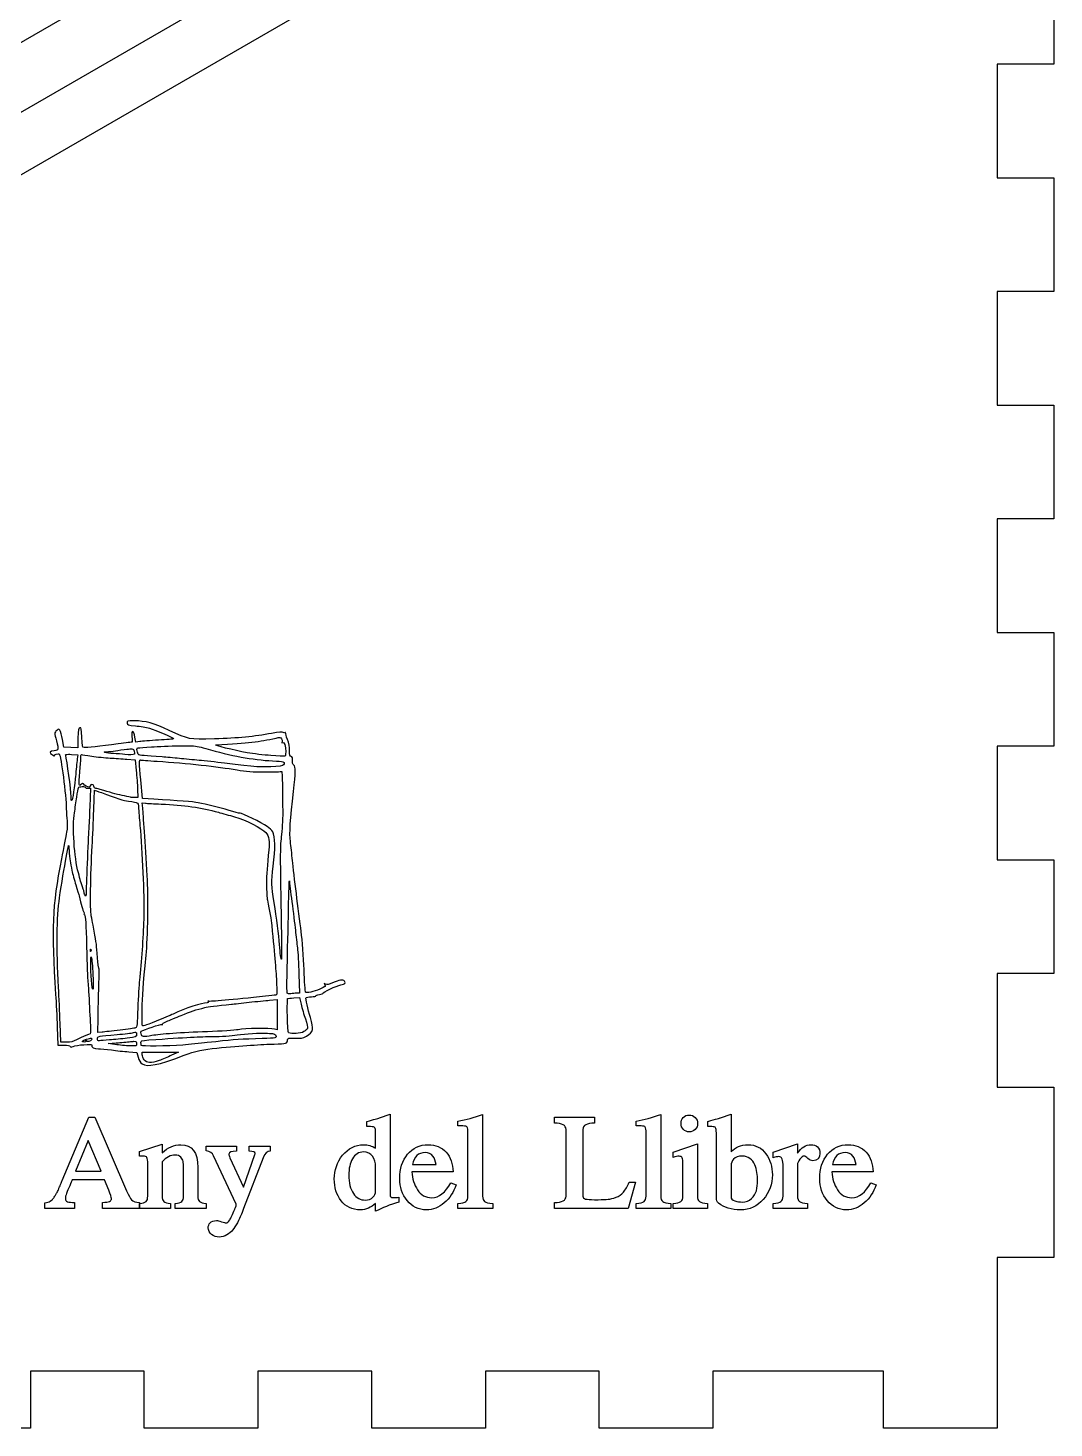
# Model space of a CAD drawing. Extents: x 0 to 1030, y 175 to 747.
# Drawn here: x 659.9 to 750.1, y 396.8 to 520 of the extents above; entities that cross this region are included whole.
import ezdxf

# ---------------------------------------------------------------- set-up
doc = ezdxf.new("R2010")
doc.units = 0
doc.layers.add('Layer_1', color=7, linetype='CONTINUOUS')

msp = doc.modelspace()

# ---------------------------------------------------------------- linework, layer by layer
at = {"layer": 'Layer_1', "color": 1}
for points in [[(726.526607, 557.547828), (627.812968, 500.555482)], [(625.42597, 493.048227), (724.139609, 550.040573)], [(726.526544, 545.90628), (627.812905, 488.913934)], [(750.126998, 526.809953), (750.126998, 516.809953), (745.126998, 516.809953), (745.126998, 506.809953), (750.126998, 506.809953), (750.126998, 496.809953), (745.126998, 496.809953), (745.126998, 486.809953), (750.126998, 486.809953), (750.126998, 476.809953), (745.126998, 476.809953), (745.126998, 466.809953), (750.126998, 466.809953), (750.126998, 456.809953), (745.126998, 456.809953), (745.126998, 446.809953), (750.126998, 446.809953), (750.126998, 436.809953), (745.126998, 436.809953), (745.126998, 426.809953), (750.126998, 426.809953), (750.126998, 411.809967), (745.126998, 411.809967), (745.126998, 396.809953), (735.126998, 396.809953), (735.126998, 401.809967), (720.126998, 401.809967), (720.126998, 396.809953), (710.126998, 396.809953), (710.126998, 401.809967), (700.126998, 401.809967), (700.126998, 396.809953), (690.126998, 396.809953), (690.126998, 401.809967), (680.126998, 401.809967), (680.126998, 396.809953), (670.126998, 396.809953), (670.126998, 401.809967), (660.126998, 401.809967), (660.126998, 396.809953), (650.126998, 396.809953)]]:
    msp.add_lwpolyline(points, dxfattribs=at)
at = {"layer": 'Layer_1', "color": 7}
for points in [[(669.294034, 459.029984)], [(682.047268, 457.560303)], [(663.456664, 456.08959)], [(664.6044, 456.064772)], [(669.035139, 456.559331)], [(674.037934, 456.837329)], [(669.784968, 455.586776)], [(664.664355, 453.244287)], [(665.756264, 452.933693)], [(663.475793, 448.058031)], [(682.89166, 444.963649)], [(665.405902, 438.931467)], [(665.452416, 438.270511)], [(669.372589, 431.634232)], [(680.964143, 431.542765)], [(665.462232, 431.104033)], [(669.223258, 430.833232)], [(718.793302, 423.593723)], [(666.349626, 419.3979), (665.198979, 422.09439), (664.094814, 419.3979)], [(729.548951, 420.978598)], [(725.364192, 419.095697)], [(690.475486, 417.631219)]]:
    msp.add_lwpolyline(points, close=True, dxfattribs=at)
for points in [[(664.300023, 457.519478), (664.275735, 456.646141), (663.67267, 456.673526), (663.069605, 456.701439), (662.93009, 457.378402)], [(669.72967, 457.206317), (669.377748, 457.147924), (669.306443, 457.594911)], [(663.736249, 456.079774), (664.289705, 456.051331), (664.241127, 455.698906)], [(668.598471, 455.657579), (669.317291, 455.60072), (669.414446, 454.664862)], [(670.961121, 452.134784), (669.978749, 452.190082), (669.827857, 453.830816)], [(665.179578, 453.102682), (665.399711, 453.102682), (665.339254, 451.472823)], [(669.54261, 453.013809), (669.573619, 452.298587), (669.319354, 452.282077)], [(669.948269, 451.814902), (670.226293, 451.786486)], [(669.996847, 451.336906), (669.948269, 451.814902), (669.948269, 451.814902)], [(665.440007, 438.894769), (665.440536, 438.894769)], [(683.72986, 436.740902), (683.781533, 435.068656), (683.524702, 435.068656)], [(681.151707, 434.449054), (681.807503, 434.500198), (681.807503, 434.500198)], [(681.807503, 434.500198), (681.807503, 433.174186), (681.807503, 431.848174), (681.574934, 431.913288)], [(683.289064, 434.654715), (683.793412, 434.677972), (683.793412, 434.677972)], [(683.793412, 434.677972), (683.928297, 434.090412)], [(663.283547, 430.751079), (662.783855, 430.751079), (662.730092, 432.422822)], [(666.418251, 431.641455), (666.058577, 431.60063), (666.068922, 432.848114)], [(662.470165, 432.084341), (662.521838, 430.496841), (663.056191, 430.496841)], [(668.000592, 431.814069), (667.999031, 431.814069)], [(664.168261, 430.965524), (664.167732, 430.965524)], [(667.710688, 430.530946), (666.948979, 430.627571), (667.668302, 430.691124)], [(668.762301, 429.913408), (669.475432, 429.861735), (669.594283, 429.432819)], [(669.939485, 428.863859), (669.939988, 428.863859)], [(669.95446, 429.892744), (671.54196, 429.892744), (673.12946, 429.892744), (672.536741, 429.605936)], [(669.95446, 429.65708), (669.95446, 429.892744), (669.95446, 429.892744)], [(671.440678, 429.146011), (671.440678, 429.148074)], [(662.920911, 418.572683), (665.257089, 424.151619), (665.768503, 424.151619), (668.581212, 417.689329)], [(690.033809, 423.326402), (689.708378, 423.326402), (689.708378, 423.791307)], [(690.812544, 424.09351), (691.742352, 424.41894), (691.742352, 417.329044)], [(698.151247, 423.384512), (697.709569, 423.384512), (697.709569, 423.802934)], [(699.883017, 424.395685), (699.883017, 417.201197)], [(706.19748, 423.628577), (706.19748, 424.151619), (709.719188, 424.151619), (709.719188, 423.628577)], [(713.814765, 423.384512), (713.373116, 423.384512), (713.373116, 423.802934)], [(715.546564, 424.395685), (715.546564, 417.201197)], [(720.040949, 423.326402), (719.692264, 423.326402), (719.692264, 423.791307)], [(720.796429, 424.09351), (721.726266, 424.41894), (721.726266, 421.118072)], [(690.475486, 421.431874), (690.475486, 422.768506)], [(698.592896, 417.201197), (698.592896, 422.768506)], [(707.220281, 417.201197), (707.220281, 423.082309)], [(708.696387, 423.082309), (708.696387, 417.201197)], [(714.256442, 417.201197), (714.256442, 422.768506)], [(720.436116, 417.061723), (720.436116, 422.768506)], [(669.705189, 420.722933), (669.705189, 421.152954), (671.704309, 421.792215), (671.704309, 421.025108)], [(675.563666, 421.187583), (675.563666, 421.617633), (678.236901, 421.617633), (678.236901, 421.164328)], [(679.352609, 421.164328), (679.352609, 421.617633), (681.200627, 421.617633), (681.200627, 421.164328)], [(716.631481, 420.618285), (716.631481, 421.071562), (718.770075, 421.803815), (718.770075, 417.201197)], [(725.422837, 420.59503), (725.422837, 421.071562), (727.573059, 421.803815), (727.573059, 421.001824)], [(671.704309, 420.234745), (671.704309, 417.201197)], [(678.213618, 416.457317), (678.202047, 416.480459), (678.202047, 416.503601), (676.226154, 420.757533)], [(677.667406, 420.594804), (678.852907, 417.991306), (679.864109, 420.88538)], [(680.584621, 420.594804), (678.86445, 416.131661)], [(670.437414, 417.201197), (670.437414, 420.037133)], [(673.575582, 417.201197), (673.575582, 419.700076)], [(674.842448, 419.723359), (674.842448, 417.201226)], [(690.475486, 417.631219), (690.475486, 419.758185)], [(697.28697, 419.339791), (693.660672, 419.339791)], [(693.730409, 419.990651), (695.787638, 419.990651)], [(717.50318, 417.201197), (717.50318, 420.025534)], [(721.726266, 419.862805), (721.726266, 417.166315)], [(726.306192, 417.201197), (726.306192, 419.734958)], [(727.573059, 419.967396), (727.573059, 417.201197)], [(734.221136, 419.339791), (730.594809, 419.339791)], [(730.664546, 419.990651), (732.721775, 419.990651)], [(667.000515, 417.735839), (666.628575, 418.65402), (663.792639, 418.65402)], [(697.101014, 418.386699), (697.554291, 418.200743)], [(713.333887, 418.433209), (712.694626, 416.131886), (706.19748, 416.131886), (706.19748, 416.6549)], [(712.764363, 418.433209), (713.333887, 418.433209)], [(734.035152, 418.386699), (734.488457, 418.200743)], [(663.990222, 416.6549), (663.990222, 416.131886), (661.398324, 416.131886), (661.398324, 416.631673)], [(669.697005, 416.131886), (666.454246, 416.131886), (666.454246, 416.6549)], [(669.697005, 416.6549), (669.697005, 416.131886)], [(672.436534, 416.561936), (672.436534, 416.131886), (669.705189, 416.131886), (669.705189, 416.561936)], [(675.574701, 416.131886), (672.843329, 416.131886), (672.843329, 416.561936)], [(675.574701, 416.561965), (675.574701, 416.131886)], [(690.475486, 415.876193), (690.475486, 416.573564)], [(692.50946, 417.108092), (692.50946, 416.689783)], [(700.777972, 416.131886), (697.709569, 416.131886), (697.709569, 416.573564)], [(700.777972, 416.573564), (700.777972, 416.131886)], [(709.719188, 416.898994), (710.044618, 416.898994)], [(716.441518, 416.131886), (713.373116, 416.131886), (713.373116, 416.573564)], [(716.441518, 416.573564), (716.441518, 416.131886)], [(719.665029, 416.131886), (716.631481, 416.131886), (716.631481, 416.573564)], [(719.665029, 416.573564), (719.665029, 416.131886)], [(728.444786, 416.573564), (728.444786, 416.131886), (725.422837, 416.131886), (725.422837, 416.573564)], [(676.493418, 415.062378), (676.493447, 415.062604)]]:
    msp.add_lwpolyline(points, dxfattribs=at)
for points in [[(662.706861, 458.205225), (662.627724, 458.345613), (662.611585, 458.344449), (662.43606, 458.180936)], [(664.469542, 458.420702), (664.345585, 458.396969), (664.320634, 458.265471), (664.300023, 457.519478)], [(664.638505, 457.583031), (664.617153, 458.347518), (664.597733, 458.445255), (664.469542, 458.420702)], [(669.294034, 459.029984), (668.610218, 459.029984), (668.588761, 459.023767), (668.615007, 458.839299)], [(668.615007, 458.839299), (668.639852, 458.66433), (668.700838, 458.643851), (669.361741, 458.589691)], [(669.306443, 457.594911), (669.203732, 458.23724), (668.991906, 458.275525), (669.040298, 457.642985)], [(672.318142, 458.191255), (670.950299, 458.822207), (670.201528, 459.029984), (669.294034, 459.029984)], [(669.361741, 458.589691), (669.757557, 458.557253), (670.310166, 458.468009), (670.589566, 458.391254)], [(670.589566, 458.391254), (671.120664, 458.245309), (672.776982, 457.505984), (672.713985, 457.442987)], [(662.43606, 458.180936), (662.211138, 457.971386), (662.211588, 457.983425), (662.402485, 457.271431)], [(662.402485, 457.271431), (662.611902, 456.490196), (662.604176, 456.454556), (662.213863, 456.404815)], [(662.93009, 457.378402), (662.85344, 457.750935), (662.75311, 458.123125), (662.706861, 458.205225)], [(664.832312, 456.690062), (664.677663, 456.715065), (664.660518, 456.792747), (664.638505, 457.583031)], [(669.071308, 457.166524), (669.068186, 457.16618), (668.51301, 457.090006), (667.837794, 456.997534)], [(669.040298, 457.642985), (669.060354, 457.381233), (669.07443, 457.166524), (669.071308, 457.166524)], [(671.379691, 457.336016), (670.665766, 457.297043), (669.923187, 457.238438), (669.72967, 457.206317)], [(672.713985, 457.442987), (672.694009, 457.423011), (672.09367, 457.375015), (671.379691, 457.336016)], [(676.299301, 457.447644), (674.004305, 457.389277), (674.092226, 457.372925), (672.318142, 458.191255)], [(681.327946, 457.930826), (679.804051, 457.636344), (678.396124, 457.500984), (676.299301, 457.447644)], [(676.431593, 456.906068), (679.391751, 457.085059), (680.163117, 457.174541), (681.720164, 457.518446)], [(682.351645, 458.01917), (682.276106, 458.081876), (681.976254, 458.056106), (681.327946, 457.930826)], [(681.720164, 457.518446), (681.879284, 457.553583), (681.977656, 457.568611), (682.047268, 457.560303)], [(682.047268, 457.560303), (682.11688, 457.551969), (682.157838, 457.519928), (682.201256, 457.460555)], [(682.201256, 457.460555), (682.257956, 457.383006), (682.281398, 457.260133), (682.253458, 457.187188)], [(682.253458, 457.187188), (682.219856, 457.099478), (682.235969, 457.075348), (682.301506, 457.115883)], [(682.301506, 457.115883), (682.441471, 457.202375), (682.569715, 456.819364), (682.569715, 456.314883)], [(682.521137, 457.993347), (682.486635, 457.958845), (682.410409, 457.970381), (682.351645, 458.01917)], [(682.559396, 457.971122), (682.572995, 458.017688), (682.555665, 458.027848), (682.521137, 457.993347)], [(682.721638, 457.396473), (682.618821, 457.665978), (682.545849, 457.924555), (682.559396, 457.971122)], [(682.908725, 456.401719), (682.908725, 456.718029), (682.838796, 457.089451), (682.721638, 457.396473)], [(662.213863, 456.404815), (661.806325, 456.352851), (661.747985, 456.221908), (662.045403, 456.027043)], [(662.045403, 456.027043), (662.169254, 455.945842), (662.247174, 455.917055), (662.218493, 455.96349)], [(662.218493, 455.96349), (662.165312, 456.049559), (662.573538, 456.193915), (662.651034, 456.116445)], [(662.651034, 456.116445), (662.805683, 455.961796), (663.259523, 452.427466), (663.271667, 451.28264)], [(663.221026, 455.981587), (663.197028, 456.060909), (663.239441, 456.090014), (663.456664, 456.08959)], [(663.688174, 452.387487), (663.687328, 452.917554), (663.340327, 455.58749), (663.221026, 455.981587)], [(663.456664, 456.08959), (663.52908, 456.089431), (663.62097, 456.085701), (663.736249, 456.079774)], [(664.547568, 455.748516), (664.546774, 455.923167), (664.572412, 456.064772), (664.6044, 456.064772)], [(664.6044, 456.064772), (664.636415, 456.063873), (665.043582, 456.003415), (665.509249, 455.930946)], [(667.837794, 456.997534), (666.228995, 456.777189), (665.042788, 456.656037), (664.832312, 456.690062)], [(665.509249, 455.930946), (665.974915, 455.85845), (666.698842, 455.779922), (667.117942, 455.756797)], [(667.414566, 456.148486), (666.794674, 456.1646), (666.301464, 456.303929), (666.827535, 456.31438)], [(666.827535, 456.31438), (666.993588, 456.317635), (667.336197, 456.35584), (667.589244, 456.399126)], [(668.43054, 456.07099), (668.174423, 456.105783), (667.717249, 456.140602), (667.414566, 456.148486)], [(667.589244, 456.399126), (667.842239, 456.442412), (668.301846, 456.501785), (668.610351, 456.531418)], [(669.259929, 456.109222), (669.170553, 456.032096), (668.831489, 456.016459), (668.43054, 456.07099)], [(668.610351, 456.531418), (668.818842, 456.551447), (668.949758, 456.563644), (669.035139, 456.559331)], [(669.035139, 456.559331), (669.177432, 456.552108), (669.193069, 456.499086), (669.228417, 456.358301)], [(669.228417, 456.358301), (669.260167, 456.233312), (669.273767, 456.121367), (669.259929, 456.109222)], [(669.504378, 456.383622), (669.47022, 456.600659), (669.491016, 456.660614), (669.602035, 456.660614)], [(669.638204, 456.05239), (669.588594, 456.083134), (669.528084, 456.232306), (669.504378, 456.383622)], [(669.602035, 456.660614), (669.679479, 456.661672), (670.199756, 456.69792), (670.758556, 456.740703)], [(671.690286, 455.850328), (670.17851, 455.954388), (669.724193, 455.999103), (669.638204, 456.05239)], [(670.758556, 456.740703), (671.317356, 456.783487), (672.422573, 456.825502), (673.214206, 456.834234)], [(673.214206, 455.720602), (672.74854, 455.766375), (672.062819, 455.824636), (671.690286, 455.850328)], [(673.214206, 456.834234), (673.55753, 456.837991), (673.821557, 456.840081), (674.037934, 456.837329)], [(674.037934, 456.837329), (674.687089, 456.829127), (674.906111, 456.777031), (675.542249, 456.593939)], [(675.542249, 456.593939), (677.756494, 455.956611), (679.651281, 455.606117), (681.413723, 455.508221)], [(679.182836, 456.224978), (678.016368, 456.440375), (676.193388, 456.891675), (676.431593, 456.906068)], [(681.257646, 455.984154), (680.652279, 456.017703), (679.718353, 456.126076), (679.182836, 456.224978)], [(682.463775, 455.910256), (682.405593, 455.917532), (681.863012, 455.950658), (681.257646, 455.984154)], [(682.569715, 456.314883), (682.569715, 456.030059), (682.535954, 455.901233), (682.463775, 455.910256)], [(683.035328, 455.896841), (682.936639, 455.896841), (682.908725, 456.009421), (682.908725, 456.401719)], [(683.169155, 455.380586), (683.20101, 455.714993), (683.153756, 455.896841), (683.035328, 455.896841)], [(664.241127, 455.698906), (664.195486, 455.367542), (664.116323, 454.569903), (664.101083, 454.288148)], [(664.466949, 454.542386), (664.512166, 455.031336), (664.547568, 455.573917), (664.547568, 455.748516)], [(667.117942, 455.756797), (667.537042, 455.73354), (668.203289, 455.688985), (668.598471, 455.657579)], [(669.414446, 454.664862), (669.46805, 454.150274), (669.525677, 453.407271), (669.54261, 453.013809)], [(669.827857, 453.830816), (669.686252, 455.370188), (669.679929, 455.620325), (669.784968, 455.586776)], [(669.784968, 455.586776), (669.808252, 455.579341), (670.474896, 455.53034), (671.266529, 455.477741)], [(671.266529, 455.477741), (673.895561, 455.303063), (676.571425, 455.01226), (678.294021, 454.713969)], [(674.949503, 455.555238), (674.460553, 455.600587), (673.679873, 455.674829), (673.214206, 455.720602)], [(677.193302, 455.303063), (676.448235, 455.396461), (675.438453, 455.509915), (674.949503, 455.555238)], [(681.694314, 455.020409), (680.473976, 454.925397), (679.935629, 454.959317), (677.193302, 455.303063)], [(678.294021, 454.713969), (679.05028, 454.582973), (679.673744, 454.538126), (680.733136, 454.538259)], [(680.733136, 454.538259), (681.515906, 454.538338), (682.182814, 454.554901), (682.215226, 454.574956)], [(681.413723, 455.508221), (682.432766, 455.4516), (682.456526, 455.445965), (682.421416, 455.262238)], [(682.421416, 455.262238), (682.388819, 455.091794), (682.320451, 455.069145), (681.694314, 455.020409)], [(682.215226, 454.574956), (682.24769, 454.594985), (682.273857, 454.091113), (682.273619, 453.455107)], [(683.286471, 455.137699), (683.214901, 455.197124), (683.162117, 455.306212), (683.169155, 455.380586)], [(683.252366, 452.818467), (683.453529, 454.495634), (683.461069, 454.992813), (683.286471, 455.137699)], [(664.101083, 454.288148), (664.0973, 454.218298), (664.038112, 453.703869), (663.969294, 453.145069)], [(664.606993, 453.461828), (664.362068, 453.21693), (664.351749, 453.296992), (664.466949, 454.542386)], [(664.772358, 453.474766), (664.729945, 453.540118), (664.681288, 453.536176), (664.606993, 453.461828)], [(665.292211, 453.187429), (665.164523, 453.187429), (664.84361, 453.364911), (664.772358, 453.474766)], [(665.696335, 453.272175), (665.645086, 453.468151), (665.382645, 453.503659), (665.382645, 453.314561)], [(682.273619, 453.455107), (682.273355, 452.819102), (682.286981, 451.822337), (682.303067, 451.240254)], [(663.969294, 453.145069), (663.836526, 452.066971), (663.688174, 451.670705), (663.688174, 452.387487)], [(663.985328, 450.941566), (664.049463, 451.315237), (664.14466, 451.938198), (664.196677, 452.325469)], [(664.196677, 452.325469), (664.248694, 452.712713), (664.311427, 453.081331), (664.335689, 453.14454)], [(664.335689, 453.14454), (664.358655, 453.204362), (664.514283, 453.238969), (664.664355, 453.244287)], [(664.664355, 453.244287), (664.814426, 453.249579), (664.958915, 453.225264), (664.958915, 453.166235)], [(664.958915, 453.166235), (664.959127, 453.131337), (665.058425, 453.102682), (665.179578, 453.102682)], [(665.382645, 453.314561), (665.382645, 453.244711), (665.341873, 453.187429), (665.292211, 453.187429)], [(665.690647, 451.176701), (665.722159, 452.142986), (665.751766, 452.933693), (665.756264, 452.933693)], [(665.858075, 453.092337), (665.793649, 453.098158), (665.720598, 453.179041), (665.696335, 453.272175)], [(665.756264, 452.933693), (665.760709, 452.933693), (666.030478, 452.834236), (666.356233, 452.713057)], [(666.567582, 452.905277), (666.04802, 453.07088), (666.023228, 453.077388), (665.858075, 453.092337)], [(666.356233, 452.713057), (667.664412, 452.226303), (668.334443, 452.014345), (668.732323, 451.961667)], [(668.388153, 452.42056), (667.844752, 452.526129), (667.315003, 452.667178), (666.567582, 452.905277)], [(668.980873, 452.293957), (668.934306, 452.309382), (668.667553, 452.366268), (668.388153, 452.42056)], [(669.319354, 452.282077), (669.179654, 452.273029), (669.02744, 452.278426), (668.980873, 452.293957)], [(674.865286, 451.825248), (674.422056, 451.909306), (673.120385, 452.012573), (670.961121, 452.134784)], [(682.98056, 448.403735), (682.88314, 449.144622), (682.958573, 450.368902), (683.252366, 452.818467)], [(663.271667, 451.28264), (663.27516, 450.956673), (663.307201, 450.486932), (663.34247, 450.23878)], [(664.336721, 445.657149), (663.973739, 446.980912), (663.787049, 449.78666), (663.985328, 450.941566)], [(665.339254, 451.472823), (665.306207, 450.576414), (665.266414, 449.733346), (665.250883, 449.599017)], [(665.552164, 448.022894), (665.596826, 448.791244), (665.659109, 450.210469), (665.690647, 451.176701)], [(668.732323, 451.961667), (669.675722, 451.836783), (669.594918, 451.913671), (669.651645, 451.086796)], [(669.651645, 451.086796), (669.679426, 450.682168), (669.739777, 449.912839), (669.785497, 449.377323)], [(670.389065, 445.398254), (670.215789, 448.282636), (670.04598, 450.854544), (669.996847, 451.336906)], [(670.226293, 451.786486), (670.379381, 451.770902), (671.006735, 451.737009), (671.619986, 451.711027)], [(671.619986, 451.711027), (673.589227, 451.627313), (675.165165, 451.399242), (676.642942, 450.984481)], [(677.583985, 451.147253), (676.717316, 451.408926), (675.627947, 451.680573), (674.865286, 451.825248)], [(676.642942, 450.984481), (676.992192, 450.886427), (677.635632, 450.7095), (678.07283, 450.591205)], [(678.551884, 450.90127), (678.467006, 450.90127), (678.031502, 451.012104), (677.583985, 451.147253)], [(680.944485, 449.740093), (680.45998, 450.06987), (678.746697, 450.90127), (678.551884, 450.90127)], [(682.303067, 451.240254), (682.320927, 450.598825), (682.277932, 449.724456), (682.194033, 449.02077)], [(663.34247, 450.23878), (663.382898, 449.954458), (663.366256, 449.57875), (663.29802, 449.222806)], [(678.07283, 450.591205), (678.991807, 450.342602), (680.512103, 449.575469), (680.826666, 449.201639)], [(681.425074, 449.267256), (681.360913, 449.390949), (681.144801, 449.603779), (680.944485, 449.740093)], [(663.29802, 449.222806), (663.238462, 448.912185), (663.034098, 447.857715), (662.843783, 446.879815)], [(665.250883, 449.599017), (665.235246, 449.464741), (665.181192, 448.283667), (665.130471, 446.974377)], [(669.785497, 449.377323), (669.991899, 446.958475), (670.138901, 443.102729), (670.084186, 441.545762)], [(680.826666, 449.201639), (681.075665, 448.905676), (681.173984, 448.358624), (681.096938, 447.696292)], [(681.47262, 446.251429), (681.662485, 447.817842), (681.646292, 448.840906), (681.425074, 449.267256)], [(682.194033, 449.02077), (682.07071, 447.986408), (682.064916, 447.326908), (682.142862, 442.974115)], [(683.162434, 446.752682), (683.111502, 447.288199), (683.029507, 448.031202), (682.98056, 448.403735)], [(663.265476, 447.002793), (663.352762, 447.447478), (663.44026, 447.906477), (663.460289, 448.022894)], [(663.460289, 448.022894), (663.465263, 448.051998), (663.470713, 448.06282), (663.475793, 448.058031)], [(663.475793, 448.058031), (663.49106, 448.043637), (663.505612, 447.886501), (663.511962, 447.642026)], [(663.511962, 447.642026), (663.520323, 447.31606), (663.559746, 446.896589), (663.59983, 446.710323)], [(665.463264, 441.884243), (665.356875, 442.429152), (665.39987, 445.404604), (665.552164, 448.022894)], [(681.096938, 447.696292), (680.925805, 446.224865), (680.882493, 445.590712), (680.882493, 444.636016)], [(662.843783, 446.879815), (662.024818, 442.67159), (661.944411, 440.794027), (662.333217, 434.942026)], [(662.67482, 443.451079), (662.856642, 444.688853), (663.108869, 446.205074), (663.265476, 447.002793)], [(663.59983, 446.710323), (663.639861, 446.524056), (663.718178, 446.143241), (663.77345, 445.863841)], [(665.130471, 446.974377), (665.07975, 445.665086), (665.030035, 444.345979), (665.019875, 444.043296)], [(681.551175, 443.027323), (681.289158, 444.63329), (681.287067, 444.720365), (681.47262, 446.251429)], [(683.504038, 443.83192), (683.367089, 444.902954), (683.213419, 446.217166), (683.162434, 446.752682)], [(663.77345, 445.863841), (663.828721, 445.584441), (663.982894, 445.012756), (664.116059, 444.593656)], [(664.533095, 444.93264), (664.495921, 445.07234), (664.407709, 445.398307), (664.336721, 445.657149)], [(664.768733, 444.212788), (664.649803, 444.532855), (664.595854, 444.696738), (664.533095, 444.93264)], [(670.296567, 438.413148), (670.443305, 439.877035), (670.493311, 443.66301), (670.389065, 445.398254)], [(682.813634, 442.434603), (682.847289, 443.994586), (682.882637, 445.132903), (682.89166, 444.963649)], [(682.89166, 444.963649), (682.900841, 444.794395), (683.000297, 443.955931), (683.112322, 443.100718)], [(664.116059, 444.593656), (664.24925, 444.174556), (664.378023, 443.736485), (664.402867, 443.620069)], [(664.402867, 443.620069), (664.550981, 442.922627), (664.729654, 442.29567), (664.806462, 442.203092)], [(664.825592, 444.001439), (664.820141, 444.048006), (664.794715, 444.142938), (664.768733, 444.212788)], [(664.918593, 443.704815), (664.873005, 443.821231), (664.830936, 443.954872), (664.825592, 444.001439)], [(665.019875, 444.043296), (665.004609, 443.585461), (664.987596, 443.528734), (664.918593, 443.704815)], [(680.882493, 444.636016), (680.883234, 444.053932), (680.916122, 443.425468), (680.955862, 443.239201)], [(683.9288, 440.487428), (683.832095, 441.255778), (683.64096, 442.760914), (683.504038, 443.83192)], [(662.593672, 435.576629), (662.405633, 438.960941), (662.434922, 441.817912), (662.67482, 443.451079)], [(680.955862, 443.239201), (681.144404, 442.355149), (681.292386, 441.499883), (681.33673, 441.037788)], [(682.021445, 439.344349), (681.96194, 440.172627), (681.763926, 441.723456), (681.551175, 443.027323)], [(682.142862, 442.974115), (682.191096, 440.286874), (682.214961, 438.072841), (682.196626, 438.054505)], [(682.697879, 437.377039), (682.727935, 438.598885), (682.779926, 440.87462), (682.813634, 442.434603)], [(683.112322, 443.100718), (683.224347, 442.245479), (683.360448, 441.126794), (683.415138, 440.614561)], [(664.832312, 442.096121), (664.797625, 442.096121), (664.820406, 442.034526), (664.882953, 441.959173)], [(664.806462, 442.203092), (664.855278, 442.144329), (664.866973, 442.096121), (664.832312, 442.096121)], [(664.882953, 441.959173), (664.969816, 441.85453), (665.010588, 441.189659), (665.056573, 439.143848)], [(665.601244, 441.16492), (665.579681, 441.281337), (665.517821, 441.604843), (665.463264, 441.884243)], [(665.720624, 440.529815), (665.676545, 440.762648), (665.622702, 441.048504), (665.601244, 441.16492)], [(670.084186, 441.545762), (670.029549, 439.991705), (669.871672, 437.779841), (669.70435, 436.221551)], [(681.33673, 441.037788), (681.605864, 438.232041), (681.719661, 436.892984), (681.765646, 435.979193)], [(666.016217, 438.181108), (665.935704, 439.366521), (665.925465, 439.447854), (665.720624, 440.529815)], [(683.415138, 440.614561), (683.469827, 440.102327), (683.551425, 439.397504), (683.596536, 439.048254)], [(684.180471, 437.153784), (684.138932, 438.218917), (684.025558, 439.719078), (683.9288, 440.487428)], [(665.056573, 439.143848), (665.089699, 437.670886), (665.140763, 436.276082), (665.170264, 436.044307)], [(665.433816, 438.7325), (665.405717, 438.704375), (665.385185, 438.754328), (665.388863, 438.843598)], [(665.388863, 438.843598), (665.390874, 438.892917), (665.397012, 438.92255), (665.405902, 438.931467)], [(665.405902, 438.931467), (665.414792, 438.940357), (665.42646, 438.928556), (665.440007, 438.894769)], [(665.440536, 438.894769), (665.464904, 438.833677), (665.462047, 438.760731), (665.433816, 438.7325)], [(682.196626, 438.054505), (682.150667, 438.008573), (682.079786, 438.531655), (682.021445, 439.344349)], [(683.596536, 439.048254), (683.641621, 438.699004), (683.701629, 437.660567), (683.72986, 436.740902)], [(665.524753, 435.85206), (665.427281, 436.710713), (665.384392, 438.294456), (665.452416, 438.270511)], [(665.452416, 438.270511), (665.45694, 438.268923), (665.462391, 438.260219), (665.467921, 438.243656)], [(665.467921, 438.243656), (665.51454, 438.103956), (665.577617, 437.408657), (665.607965, 436.698516)], [(666.132475, 437.305205), (666.10263, 437.286631), (666.050189, 437.680913), (666.016217, 438.181108)], [(666.132475, 435.717176), (666.162875, 436.609272), (666.162346, 437.323832), (666.132475, 437.305205)], [(669.948269, 433.629455), (669.959858, 434.825186), (670.022273, 435.676457), (670.296567, 438.413148)], [(682.701503, 435.061406), (682.669595, 435.113185), (682.667796, 436.155167), (682.697879, 437.377039)], [(665.607965, 436.698516), (665.662733, 435.417059), (665.621617, 434.999044), (665.524753, 435.85206)], [(669.70435, 436.221551), (669.659926, 435.807928), (669.596929, 434.71078), (669.564306, 433.783442)], [(684.305011, 435.168377), (684.27805, 435.195312), (684.222037, 436.088624), (684.180471, 437.153784)], [(687.72909, 436.134212), (687.595607, 436.295052), (687.28533, 436.247745), (686.692981, 435.9766)], [(687.413865, 435.801419), (687.788198, 435.861268), (687.877389, 435.955513), (687.72909, 436.134212)], [(662.333217, 434.942026), (662.379625, 434.243526), (662.441458, 432.957466), (662.470165, 432.084341)], [(662.730092, 432.422822), (662.700379, 433.342488), (662.638969, 434.761713), (662.593672, 435.576629)], [(665.170264, 436.044307), (665.199739, 435.812479), (665.262525, 434.821826), (665.309276, 433.842868)], [(666.068922, 432.848114), (666.07461, 433.534072), (666.103238, 434.825133), (666.132475, 435.717176)], [(681.665369, 434.898634), (681.58057, 434.898264), (681.187346, 434.860773), (680.791529, 434.815423)], [(681.765646, 435.979193), (681.816313, 434.971765), (681.809249, 434.898634), (681.665369, 434.898634)], [(683.013632, 435.018014), (682.864381, 434.988143), (682.735635, 435.006188), (682.701503, 435.061406)], [(683.524702, 435.068656), (683.383626, 435.068656), (683.153491, 435.045928), (683.013632, 435.018014)], [(685.554559, 435.423674), (685.021899, 435.178696), (684.418041, 435.055321), (684.305011, 435.168377)], [(685.224332, 434.834552), (685.203536, 434.868551), (685.341781, 434.920965), (685.531804, 434.951339)], [(685.531804, 434.951339), (685.721802, 434.98174), (685.856475, 435.027698), (685.830492, 435.053654)], [(686.020146, 435.815892), (686.110924, 435.70482), (686.044646, 435.649099), (685.554559, 435.423674)], [(685.830492, 435.053654), (685.75498, 435.129192), (687.057789, 435.744454), (687.413865, 435.801419)], [(686.075444, 435.856717), (685.936802, 435.933393), (685.929076, 435.927334), (686.020146, 435.815892)], [(686.692981, 435.9766), (686.339842, 435.814913), (686.199983, 435.787846), (686.075444, 435.856717)], [(665.309276, 433.842868), (665.356002, 432.863962), (665.40106, 431.932602), (665.409527, 431.773244)], [(669.564306, 433.783442), (669.513241, 432.331065), (669.485539, 432.087225), (669.363302, 432.021793)], [(669.945173, 432.253833), (669.940093, 432.288731), (669.941205, 432.907671), (669.948269, 433.629455)], [(675.648188, 434.222174), (675.203953, 434.222174), (673.763349, 433.745263), (672.663873, 433.234141)], [(673.383196, 433.117354), (674.164881, 433.444855), (674.696773, 433.620697), (675.458005, 433.803603)], [(675.458005, 433.803603), (675.721398, 433.866892), (676.480011, 433.963491), (677.786021, 434.099699)], [(675.745846, 434.319858), (675.783284, 434.259295), (675.746322, 434.222174), (675.648188, 434.222174)], [(675.776326, 434.361715), (675.722509, 434.394921), (675.7101, 434.377749), (675.745846, 434.319858)], [(680.791529, 434.815423), (677.888706, 434.482762), (675.874909, 434.300782), (675.776326, 434.361715)], [(677.786021, 434.099699), (678.018855, 434.123987), (678.723705, 434.200928), (679.352355, 434.270752)], [(679.352355, 434.270752), (679.981005, 434.340575), (680.790841, 434.420797), (681.151707, 434.449054)], [(682.713886, 433.111136), (682.700419, 433.914808), (682.710896, 434.585923), (682.737143, 434.60201)], [(682.737143, 434.60201), (682.763337, 434.618203), (683.011675, 434.642015), (683.289064, 434.654715)], [(683.928297, 434.090412), (684.002433, 433.767091), (684.168539, 433.18686), (684.297788, 432.801071)], [(684.733424, 432.934923), (684.51345, 433.627761), (684.301042, 434.626987), (684.360811, 434.686756)], [(684.360811, 434.686756), (684.380549, 434.706468), (684.590946, 434.733905), (684.829018, 434.747743)], [(684.829018, 434.747743), (685.067064, 434.761527), (685.245234, 434.800527), (685.224332, 434.834552)], [(671.164717, 432.603691), (670.11665, 432.184089), (669.961816, 432.140036), (669.945173, 432.253833)], [(672.663873, 433.234141), (672.407756, 433.115078), (671.733148, 432.831207), (671.164717, 432.603691)], [(671.709389, 432.31945), (671.673591, 432.358846), (671.845411, 432.474575), (672.090759, 432.57681)], [(672.090759, 432.57681), (672.336134, 432.679018), (672.917529, 432.92225), (673.383196, 433.117354)], [(682.844643, 431.582559), (682.767914, 431.631268), (682.731666, 432.054813), (682.713886, 433.111136)], [(684.297788, 432.801071), (684.427037, 432.415282), (684.511333, 432.04378), (684.485351, 431.975809)], [(684.390789, 431.297285), (685.012824, 431.661828), (685.062381, 431.898656), (684.733424, 432.934923)], [(664.988893, 431.331919), (664.749021, 431.248443), (664.379742, 431.083607), (664.168261, 430.965524)], [(665.409527, 431.773244), (665.424212, 431.496516), (665.405373, 431.476831), (664.988893, 431.331919)], [(666.017249, 431.047174), (666.017249, 431.286675), (666.037251, 431.290908), (667.753048, 431.432699)], [(667.999031, 431.814069), (667.327518, 431.741626), (666.616133, 431.663759), (666.418251, 431.641455)], [(667.753048, 431.432699), (668.381698, 431.484636), (669.019687, 431.559196), (669.171056, 431.598063)], [(669.363302, 432.021793), (669.285223, 431.980016), (668.672104, 431.886512), (668.000592, 431.814069)], [(669.446487, 431.437858), (669.446487, 431.209628), (669.438152, 431.20648), (668.620696, 431.107129)], [(669.171056, 431.598063), (669.268634, 431.623119), (669.331843, 431.637433), (669.372589, 431.634232)], [(669.372589, 431.634232), (669.440507, 431.628861), (669.446487, 431.574145), (669.446487, 431.437858)], [(669.848521, 431.472492), (669.826058, 431.589993), (669.831217, 431.700457), (669.859898, 431.717946)], [(670.806604, 431.339671), (670.050451, 431.206665), (669.89522, 431.228229), (669.848521, 431.472492)], [(669.859898, 431.717946), (670.120301, 431.875505), (671.589903, 432.354004), (671.670654, 432.30757)], [(670.540989, 430.949516), (673.893074, 431.190896), (675.073725, 431.254158), (676.153569, 431.256989)], [(675.678139, 431.679714), (673.338508, 431.595946), (671.554634, 431.471248), (670.806604, 431.339671)], [(671.670654, 432.30757), (671.727962, 432.274523), (671.745213, 432.28008), (671.709389, 432.31945)], [(678.378767, 431.85799), (678.099367, 431.803062), (676.883977, 431.722867), (675.678139, 431.679714)], [(676.153569, 431.256989), (676.881199, 431.258047), (677.779724, 431.317155), (678.312622, 431.399096)], [(678.312622, 431.399096), (679.036125, 431.51038), (680.241434, 431.567398), (680.964143, 431.542765)], [(681.574934, 431.913288), (681.225023, 432.011131), (678.958787, 431.971999), (678.378767, 431.85799)], [(681.72326, 431.267334), (681.72326, 431.120067), (681.602213, 431.105144), (679.923881, 431.050799)], [(680.964143, 431.542765), (681.20502, 431.534537), (681.392213, 431.517445), (681.490188, 431.49006)], [(681.490188, 431.49006), (681.637667, 431.448812), (681.72326, 431.36732), (681.72326, 431.267334)], [(684.16031, 431.682809), (683.873026, 431.507629), (683.060199, 431.445663), (682.844643, 431.582559)], [(683.376376, 431.104033), (683.939304, 431.079374), (684.057599, 431.102022), (684.390789, 431.297285)], [(684.485351, 431.975809), (684.459289, 431.907811), (684.313239, 431.776022), (684.16031, 431.682809)], [(663.056191, 430.496841), (663.40806, 430.496841), (663.602238, 430.460619), (663.625653, 430.390902)], [(664.167732, 430.965524), (663.877325, 430.803387), (663.660975, 430.751079), (663.283547, 430.751079)], [(663.625653, 430.390902), (663.653435, 430.308166), (663.706245, 430.306817), (663.865948, 430.384684)], [(663.865948, 430.384684), (664.130002, 430.513404), (665.587618, 430.622968), (665.517001, 430.508721)], [(664.884488, 430.75055), (664.551351, 430.75055), (664.636044, 430.89279), (665.047789, 431.024446)], [(664.994052, 430.856489), (665.033157, 430.787195), (664.995375, 430.75055), (664.884488, 430.75055)], [(665.041598, 430.863209), (664.958862, 430.939727), (664.948014, 430.938007), (664.994052, 430.856489)], [(665.482896, 430.952109), (665.384868, 430.805133), (665.154575, 430.758858), (665.041598, 430.863209)], [(665.047789, 431.024446), (665.25128, 431.089507), (665.389551, 431.116098), (665.462232, 431.104033)], [(665.517001, 430.508721), (665.414528, 430.342906), (665.733509, 430.150819), (666.090618, 430.163519)], [(665.462232, 431.104033), (665.53494, 431.091942), (665.542269, 431.041089), (665.482896, 430.952109)], [(666.186741, 430.876147), (666.055005, 430.850165), (666.017249, 430.888398), (666.017249, 431.047174)], [(666.090618, 430.163519), (666.283314, 430.170345), (666.802691, 430.128991), (667.245074, 430.07102)], [(667.075582, 430.958301), (666.679765, 430.931551), (666.279874, 430.894483), (666.186741, 430.876147)], [(668.620696, 431.107129), (668.166671, 431.051963), (667.471399, 430.985103), (667.075582, 430.958301)], [(667.245074, 430.07102), (667.687457, 430.013024), (668.370135, 429.941851), (668.762301, 429.913408)], [(667.668302, 430.691124), (668.064118, 430.725996), (668.626278, 430.778146), (668.91732, 430.80688)], [(668.959706, 430.423445), (668.691922, 430.429584), (668.129788, 430.477817), (667.710688, 430.530946)], [(668.91732, 430.80688), (669.049612, 430.819924), (669.148831, 430.829396), (669.223258, 430.833232)], [(669.446487, 430.635324), (669.446487, 430.418604), (669.432146, 430.41273), (668.959706, 430.423445)], [(669.223258, 430.833232), (669.446487, 430.844741), (669.446487, 430.802673), (669.446487, 430.635324)], [(669.835107, 430.718006), (669.816242, 430.88435), (669.866328, 430.900912), (670.540989, 430.949516)], [(669.862491, 430.472023), (669.858522, 430.508826), (669.846113, 430.619607), (669.835107, 430.718006)], [(673.510328, 430.507689), (672.171827, 430.406274), (669.871804, 430.383811), (669.862491, 430.472023)], [(675.669355, 430.715942), (675.063988, 430.645616), (674.092411, 430.551768), (673.510328, 430.507689)], [(673.637434, 429.610063), (674.549082, 429.955556), (675.403925, 430.144442), (676.516339, 430.245169)], [(679.923881, 431.050799), (678.153184, 430.993464), (677.863862, 430.970842), (675.669355, 430.715942)], [(676.516339, 430.245169), (678.709179, 430.443739), (680.542609, 430.569628), (681.553767, 430.591906)], [(681.553767, 430.591906), (682.630092, 430.615586), (682.734841, 430.648685), (682.737672, 430.962428)], [(682.737672, 430.962428), (682.738677, 431.119061), (682.786435, 431.129989), (683.376376, 431.104033)], [(669.594283, 429.432819), (669.676489, 429.136512), (669.78309, 428.960882), (669.939485, 428.863859)], [(669.939988, 428.863859), (670.452882, 428.545671), (671.256131, 428.707596), (673.637434, 429.610063)], [(670.129641, 429.197684), (670.033147, 429.320397), (669.95446, 429.527302), (669.95446, 429.65708)], [(671.440678, 429.148074), (670.730404, 428.903732), (670.349748, 428.917887), (670.129641, 429.197684)], [(672.536741, 429.605936), (672.210774, 429.448165), (671.717485, 429.241234), (671.440678, 429.146011)], [(689.708378, 423.791307), (690.312766, 423.946284), (690.680821, 424.047019), (690.812544, 424.09351)], [(697.709569, 423.802934), (698.422425, 423.942408), (699.146907, 424.139992), (699.883017, 424.395685)], [(713.373116, 423.802934), (714.085971, 423.942408), (714.810453, 424.139992), (715.546564, 424.395685)], [(717.328852, 423.593723), (717.328852, 423.810676), (717.394713, 423.98889), (717.526436, 424.128364)], [(717.526436, 424.128364), (717.66591, 424.27559), (717.844123, 424.349203), (718.061077, 424.349203)], [(718.061077, 424.349203), (718.254794, 424.349203), (718.425266, 424.27559), (718.572491, 424.128364)], [(718.572491, 424.128364), (718.719698, 423.981139), (718.793302, 423.802925), (718.793302, 423.593723)], [(719.692264, 423.791307), (720.420622, 423.992775), (720.788677, 424.09351), (720.796429, 424.09351)], [(690.405749, 423.23341), (690.359258, 423.295405), (690.235278, 423.326402), (690.033809, 423.326402)], [(690.475486, 422.768506), (690.475486, 423.024199), (690.45224, 423.179167), (690.405749, 423.23341)], [(698.523159, 423.279892), (698.476668, 423.349639), (698.352697, 423.384512), (698.151247, 423.384512)], [(698.592896, 422.768506), (698.592896, 423.047454), (698.56965, 423.217916), (698.523159, 423.279892)], [(707.220281, 423.082309), (707.220281, 423.446488), (706.879348, 423.628577), (706.19748, 423.628577)], [(709.719188, 423.628577), (709.03732, 423.628577), (708.696387, 423.446488), (708.696387, 423.082309)], [(714.186705, 423.279892), (714.140214, 423.349639), (714.016234, 423.384512), (713.814765, 423.384512)], [(714.256442, 422.768506), (714.256442, 423.047454), (714.233197, 423.217916), (714.186705, 423.279892)], [(717.538063, 423.070681), (717.398589, 423.217907), (717.328852, 423.392254), (717.328852, 423.593723)], [(718.061077, 422.861498), (717.851875, 422.861498), (717.677537, 422.931226), (717.538063, 423.070681)], [(718.572491, 423.082309), (718.425266, 422.935102), (718.254794, 422.861498), (718.061077, 422.861498)], [(718.793302, 423.593723), (718.793302, 423.400006), (718.719698, 423.229534), (718.572491, 423.082309)], [(720.366379, 423.23341), (720.319888, 423.295405), (720.211411, 423.326402), (720.040949, 423.326402)], [(720.436116, 422.768506), (720.436116, 423.016447), (720.41287, 423.171415), (720.366379, 423.23341)], [(671.704309, 421.025108), (672.223447, 421.497773), (672.769716, 421.734106), (673.343116, 421.734106)], [(673.343116, 421.734106), (674.342671, 421.734106), (674.842448, 421.063857), (674.842448, 419.723359)], [(687.569785, 420.804241), (688.057935, 421.424132), (688.677817, 421.734078), (689.42943, 421.734078)], [(689.42943, 421.734078), (689.778106, 421.734078), (690.126791, 421.633343), (690.475486, 421.431874)], [(693.277104, 420.897233), (693.742017, 421.455129), (694.346405, 421.734078), (695.090267, 421.734078)], [(695.090267, 421.734078), (695.748898, 421.734078), (696.275797, 421.513239), (696.670964, 421.071562)], [(721.726266, 421.118072), (722.098197, 421.528742), (722.597974, 421.734078), (723.225598, 421.734078)], [(723.225598, 421.734078), (723.891981, 421.734078), (724.415004, 421.466748), (724.794668, 420.932087)], [(727.573059, 421.001824), (727.929505, 421.489993), (728.320806, 421.734078), (728.746961, 421.734078)], [(728.746961, 421.734078), (728.994921, 421.734078), (729.188638, 421.668216), (729.328112, 421.536494)], [(729.328112, 421.536494), (729.475338, 421.404772), (729.548951, 421.218806), (729.548951, 420.978598)], [(730.21127, 420.897233), (730.676183, 421.455129), (731.280562, 421.734078), (732.024405, 421.734078)], [(732.024405, 421.734078), (732.683036, 421.734078), (733.209944, 421.513239), (733.60513, 421.071562)], [(670.042247, 420.734504), (669.902773, 420.734504), (669.79042, 420.730647), (669.705189, 420.722933)], [(670.367677, 420.606657), (670.321186, 420.691888), (670.212709, 420.734504), (670.042247, 420.734504)], [(670.437414, 420.037133), (670.437414, 420.331585), (670.414169, 420.521426), (670.367677, 420.606657)], [(672.831701, 420.827496), (672.444286, 420.827496), (672.068488, 420.629912), (671.704309, 420.234745)], [(673.331488, 420.653167), (673.223021, 420.769386), (673.056425, 420.827496), (672.831701, 420.827496)], [(673.540699, 420.2696), (673.517463, 420.409074), (673.447726, 420.53693), (673.331488, 420.653167)], [(673.575582, 419.700076), (673.575582, 419.948036), (673.563954, 420.137877), (673.540699, 420.2696)], [(676.226154, 420.757533), (676.125439, 420.997742), (675.904609, 421.141092), (675.563666, 421.187583)], [(678.236901, 421.164328), (677.795243, 421.164328), (677.574413, 421.075221), (677.574413, 420.897007)], [(677.574413, 420.897007), (677.574413, 420.850516), (677.605411, 420.749781), (677.667406, 420.594804)], [(679.887251, 420.966744), (679.887251, 421.090715), (679.709037, 421.156576), (679.352609, 421.164328)], [(679.864109, 420.88538), (679.879537, 420.931871), (679.887251, 420.958993), (679.887251, 420.966744)], [(681.200627, 421.164328), (680.937182, 421.164328), (680.731847, 420.974487), (680.584621, 420.594804)], [(686.837532, 418.723757), (686.837532, 419.490874), (687.081616, 420.184368), (687.569785, 420.804241)], [(688.441484, 420.490438), (688.224531, 420.095252), (688.116054, 419.622587), (688.116054, 419.072442)], [(689.406175, 421.094817), (688.987753, 421.094817), (688.666189, 420.893357), (688.441484, 420.490438)], [(690.208137, 420.722904), (690.029923, 420.970846), (689.762603, 421.094817), (689.406175, 421.094817)], [(690.475486, 419.758185), (690.475486, 420.153371), (690.38637, 420.474944), (690.208137, 420.722904)], [(692.591361, 418.758639), (692.591361, 419.634224), (692.819942, 420.347088), (693.277104, 420.897233)], [(694.834574, 421.036707), (694.222435, 421.036707), (693.854379, 420.688022), (693.730409, 419.990651)], [(695.508689, 420.734504), (695.353712, 420.935973), (695.129007, 421.036707), (694.834574, 421.036707)], [(695.787638, 419.990651), (695.75665, 420.292855), (695.663667, 420.540805), (695.508689, 420.734504)], [(696.670964, 421.071562), (697.06615, 420.637655), (697.271486, 420.060398), (697.28697, 419.339791)], [(717.166123, 420.722904), (717.042152, 420.722904), (716.863938, 420.688031), (716.631481, 420.618285)], [(717.433443, 420.571803), (717.394704, 420.672537), (717.305597, 420.722904), (717.166123, 420.722904)], [(717.50318, 420.025534), (717.50318, 420.29673), (717.479935, 420.47882), (717.433443, 420.571803)], [(721.958704, 420.478811), (721.803745, 420.3161), (721.726266, 420.110765), (721.726266, 419.862805)], [(722.725811, 420.734504), (722.377135, 420.734504), (722.121433, 420.649273), (721.958704, 420.478811)], [(723.388327, 420.525293), (723.202362, 420.664767), (722.981523, 420.734504), (722.725811, 420.734504)], [(723.80675, 419.979024), (723.713767, 420.211481), (723.574293, 420.39357), (723.388327, 420.525293)], [(724.794668, 420.932087), (725.17435, 420.397446), (725.364192, 419.785316), (725.364192, 419.095697)], [(725.899398, 420.688022), (725.790911, 420.688022), (725.632058, 420.657024), (725.422837, 420.59503)], [(726.224828, 420.478811), (726.178336, 420.618285), (726.06986, 420.688022), (725.899398, 420.688022)], [(726.306192, 419.734958), (726.306192, 420.099137), (726.279071, 420.347088), (726.224828, 420.478811)], [(727.78227, 420.455556), (727.642796, 420.26959), (727.573059, 420.10687), (727.573059, 419.967396)], [(728.142583, 420.734504), (728.041848, 420.734504), (727.921744, 420.641521), (727.78227, 420.455556)], [(728.47964, 420.525293), (728.340166, 420.664767), (728.227814, 420.734504), (728.142583, 420.734504)], [(728.921318, 420.327709), (728.774092, 420.327709), (728.626866, 420.39357), (728.47964, 420.525293)], [(729.548951, 420.978598), (729.548951, 420.544672), (729.33974, 420.327709), (728.921318, 420.327709)], [(729.525527, 418.758639), (729.525527, 419.634224), (729.754108, 420.347088), (730.21127, 420.897233)], [(731.768712, 421.036707), (731.156591, 421.036707), (730.788536, 420.688022), (730.664546, 419.990651)], [(732.442827, 420.734504), (732.287869, 420.935973), (732.063163, 421.036707), (731.768712, 421.036707)], [(732.721775, 419.990651), (732.690787, 420.292855), (732.597805, 420.540805), (732.442827, 420.734504)], [(733.60513, 421.071562), (734.000298, 420.637655), (734.205633, 420.060398), (734.221136, 419.339791)], [(688.116054, 419.072442), (688.116054, 418.382823), (688.251652, 417.84043), (688.522849, 417.445263)], [(693.660672, 419.339791), (693.699411, 418.743155), (693.866007, 418.216246), (694.160459, 417.759066)], [(724.004333, 419.293281), (723.965594, 419.525738), (723.899732, 419.754319), (723.80675, 419.979024)], [(724.062443, 418.59591), (724.062443, 418.836119), (724.043073, 419.068576), (724.004333, 419.293281)], [(725.364192, 419.095697), (725.364192, 418.266604), (725.096871, 417.542122), (724.56223, 416.922249)], [(730.594809, 419.339791), (730.633549, 418.743155), (730.800145, 418.216246), (731.094596, 417.759066)], [(662.351387, 417.352271), (662.390146, 417.406514), (662.440513, 417.495621), (662.502489, 417.619591)], [(662.502489, 417.619591), (662.564484, 417.751333), (662.607099, 417.848191), (662.630336, 417.910167)], [(662.630336, 417.910167), (662.661342, 417.972162), (662.707834, 418.080648), (662.76981, 418.235626)], [(662.76981, 418.235626), (662.839556, 418.398336), (662.889923, 418.510689), (662.920911, 418.572683)], [(663.5718, 418.131006), (663.455562, 417.883046), (663.362579, 417.658341), (663.292852, 417.456891)], [(663.792639, 418.65402), (663.761632, 418.561056), (663.688019, 418.386718), (663.5718, 418.131006)], [(667.244581, 416.991986), (667.244581, 417.092702), (667.163225, 417.340653), (667.000515, 417.735839)], [(668.581212, 417.689329), (668.767178, 417.255422), (668.906652, 416.991977), (668.999634, 416.898994)], [(687.44191, 416.806002), (687.038991, 417.340662), (686.837532, 417.979914), (686.837532, 418.723757)], [(690.231392, 417.108205), (690.394121, 417.270916), (690.475486, 417.445254), (690.475486, 417.631219)], [(693.242249, 416.817629), (692.808324, 417.360023), (692.591361, 418.007026), (692.591361, 418.758639)], [(694.160459, 417.759066), (694.454891, 417.301904), (694.869438, 417.073323), (695.404098, 417.073323)], [(695.404098, 417.073323), (696.047225, 417.073323), (696.612864, 417.511115), (697.101014, 418.386699)], [(697.554291, 418.200743), (697.329586, 417.557616), (696.98091, 417.030716), (696.508263, 416.620046)], [(712.264576, 417.57311), (712.450541, 417.790063), (712.617137, 418.076763), (712.764363, 418.433209)], [(723.527801, 416.991986), (723.744755, 417.193436), (723.888095, 417.425884), (723.957823, 417.689329)], [(723.957823, 417.689329), (724.02757, 417.960544), (724.062443, 418.262738), (724.062443, 418.59591)], [(730.176387, 416.817629), (729.74248, 417.360023), (729.525527, 418.007026), (729.525527, 418.758639)], [(731.094596, 417.759066), (731.389048, 417.301904), (731.803594, 417.073323), (732.338236, 417.073323)], [(732.338236, 417.073323), (732.981363, 417.073323), (733.547002, 417.511115), (734.035152, 418.386699)], [(734.488457, 418.200743), (734.263752, 417.557616), (733.915066, 417.030716), (733.442401, 416.620046)], [(661.398324, 416.631673), (661.483555, 416.639387), (661.564919, 416.654881), (661.642418, 416.678155)], [(661.642418, 416.678155), (661.719897, 416.70141), (661.7935, 416.736284), (661.863228, 416.782775)], [(661.863228, 416.782775), (661.932975, 416.836999), (661.994969, 416.883491), (662.049212, 416.922249)], [(662.049212, 416.922249), (662.103455, 416.968741), (662.157689, 417.038478), (662.211913, 417.13146)], [(662.211913, 417.13146), (662.273908, 417.224443), (662.3204, 417.298047), (662.351387, 417.352271)], [(663.292852, 417.456891), (663.223105, 417.263173), (663.188232, 417.108205), (663.188232, 416.991986)], [(663.188232, 416.991986), (663.188232, 416.852512), (663.254093, 416.759529), (663.385816, 416.713038)], [(663.385816, 416.713038), (663.52529, 416.67428), (663.726759, 416.6549), (663.990222, 416.6549)], [(666.454246, 416.6549), (666.748698, 416.670328), (666.954033, 416.701326), (667.070252, 416.747892)], [(667.070252, 416.747892), (667.186471, 416.794384), (667.244581, 416.875748), (667.244581, 416.991986)], [(668.999634, 416.898994), (669.154612, 416.736265), (669.387069, 416.6549), (669.697005, 416.6549)], [(669.705189, 416.561936), (669.991871, 416.585173), (670.185578, 416.643282), (670.286313, 416.736265)], [(670.286313, 416.736265), (670.387047, 416.836999), (670.437414, 416.991977), (670.437414, 417.201197)], [(671.704309, 417.201197), (671.704309, 416.991977), (671.754676, 416.836999), (671.855411, 416.736265)], [(671.855411, 416.736265), (671.956126, 416.643282), (672.149834, 416.585173), (672.436534, 416.561936)], [(672.843329, 416.561936), (673.130029, 416.585173), (673.323746, 416.643282), (673.42448, 416.736265)], [(673.42448, 416.736265), (673.525215, 416.836999), (673.575582, 416.991977), (673.575582, 417.201197)], [(674.842448, 417.201226), (674.842448, 416.992005), (674.892815, 416.837028), (674.99355, 416.736293)], [(674.99355, 416.736293), (675.102036, 416.64331), (675.295753, 416.585201), (675.574701, 416.561965)], [(678.143881, 416.224879), (678.190372, 416.333346), (678.213618, 416.410825), (678.213618, 416.457317)], [(689.138855, 416.00404), (688.410496, 416.00404), (687.844848, 416.271361), (687.44191, 416.806002)], [(688.522849, 417.445263), (688.794045, 417.057829), (689.146606, 416.864111), (689.580532, 416.864111)], [(690.475486, 416.573564), (690.072548, 416.193881), (689.627004, 416.00404), (689.138855, 416.00404)], [(689.580532, 416.864111), (689.851728, 416.864111), (690.068682, 416.945476), (690.231392, 417.108205)], [(692.50946, 416.689783), (691.73461, 416.449574), (691.056619, 416.178378), (690.475486, 415.876193)], [(691.742352, 417.329044), (691.742352, 417.166315), (691.843087, 417.08495), (692.044556, 417.08495)], [(692.044556, 417.08495), (692.083295, 417.08495), (692.153032, 417.088807), (692.253767, 417.096521)], [(692.253767, 417.096521), (692.362234, 417.104235), (692.447465, 417.108092), (692.50946, 417.108092)], [(694.927538, 416.00404), (694.245671, 416.00404), (693.683908, 416.275236), (693.242249, 416.817629)], [(696.508263, 416.620046), (696.04335, 416.209375), (695.516441, 416.00404), (694.927538, 416.00404)], [(697.709569, 416.573564), (698.065997, 416.588992), (698.30233, 416.643226), (698.418568, 416.736265)], [(698.418568, 416.736265), (698.534787, 416.829248), (698.592896, 416.984225), (698.592896, 417.201197)], [(699.883017, 417.201197), (699.883017, 416.984225), (699.941136, 416.829248), (700.057374, 416.736265)], [(700.057374, 416.736265), (700.173593, 416.643282), (700.413792, 416.589048), (700.777972, 416.573564)], [(706.19748, 416.6549), (706.879348, 416.6549), (707.220281, 416.836999), (707.220281, 417.201197)], [(708.696387, 417.201197), (708.696387, 417.077208), (708.777742, 416.995843), (708.940452, 416.957104)], [(708.940452, 416.957104), (709.103182, 416.918364), (709.36276, 416.898994), (709.719188, 416.898994)], [(710.044618, 416.898994), (710.416549, 416.898994), (710.707124, 416.910612), (710.916345, 416.933848)], [(710.916345, 416.933848), (711.125547, 416.957104), (711.358004, 417.015223), (711.613716, 417.108205)], [(711.613716, 417.108205), (711.869409, 417.201188), (712.086362, 417.356156), (712.264576, 417.57311)], [(713.373116, 416.573564), (713.729543, 416.588992), (713.965866, 416.643226), (714.082086, 416.736265)], [(714.082086, 416.736265), (714.198323, 416.829248), (714.256442, 416.984225), (714.256442, 417.201197)], [(715.546564, 417.201197), (715.546564, 416.984225), (715.604683, 416.829248), (715.72092, 416.736265)], [(715.72092, 416.736265), (715.837139, 416.643282), (716.077339, 416.589048), (716.441518, 416.573564)], [(716.631481, 416.573564), (716.972406, 416.588992), (717.200987, 416.643226), (717.317224, 416.736265)], [(717.317224, 416.736265), (717.441195, 416.836999), (717.50318, 416.991977), (717.50318, 417.201197)], [(718.770075, 417.201197), (718.770075, 416.984225), (718.83206, 416.829248), (718.956031, 416.736265)], [(718.956031, 416.736265), (719.080002, 416.643282), (719.316334, 416.589048), (719.665029, 416.573564)], [(720.633728, 416.596791), (720.501987, 416.705277), (720.436116, 416.860254), (720.436116, 417.061723)], [(722.551483, 416.00404), (721.768881, 416.00404), (721.12963, 416.201624), (720.633728, 416.596791)], [(721.726266, 417.166315), (721.726266, 416.995853), (721.838618, 416.871873), (722.063323, 416.794374)], [(722.063323, 416.794374), (722.288029, 416.724647), (722.504982, 416.689783), (722.714184, 416.689783)], [(724.56223, 416.922249), (724.035321, 416.31011), (723.365072, 416.00404), (722.551483, 416.00404)], [(722.714184, 416.689783), (723.047375, 416.689783), (723.318581, 416.790517), (723.527801, 416.991986)], [(725.422837, 416.573564), (725.771532, 416.588992), (726.003989, 416.643226), (726.120208, 416.736265)], [(726.120208, 416.736265), (726.244198, 416.829248), (726.306192, 416.984225), (726.306192, 417.201197)], [(727.573059, 417.201197), (727.573059, 416.984225), (727.631178, 416.829248), (727.747415, 416.736265)], [(727.747415, 416.736265), (727.863634, 416.643282), (728.096091, 416.589048), (728.444786, 416.573564)], [(731.861704, 416.00404), (731.179837, 416.00404), (730.618065, 416.275236), (730.176387, 416.817629)], [(733.442401, 416.620046), (732.977487, 416.209375), (732.450588, 416.00404), (731.861704, 416.00404)], [(677.644094, 415.120713), (677.75258, 415.291175), (677.899806, 415.604987), (678.085771, 416.062149)], [(678.085771, 416.062149), (678.085771, 416.069864), (678.105141, 416.124107), (678.143881, 416.224879)], [(678.620385, 415.515655), (678.566141, 415.360677), (678.465407, 415.14759), (678.318181, 414.876394)], [(678.86445, 416.131661), (678.763716, 415.868216), (678.68236, 415.662881), (678.620385, 415.515655)], [(675.749538, 414.434745), (675.749538, 414.589703), (675.807657, 414.733044), (675.923895, 414.864766)], [(676.040114, 413.841965), (675.846396, 413.996943), (675.749538, 414.194536), (675.749538, 414.434745)], [(675.923895, 414.864766), (676.040114, 414.996507), (676.229955, 415.062378), (676.493418, 415.062378)], [(676.493447, 415.062604), (676.570926, 415.062604), (676.714267, 415.027731), (676.923468, 414.957984)], [(676.923468, 414.957984), (677.132689, 414.888256), (677.260545, 414.853393), (677.307036, 414.853393)], [(677.307036, 414.853393), (677.423255, 414.853393), (677.535608, 414.9425), (677.644094, 415.120713)], [(677.899759, 414.225533), (677.768036, 414.070556), (677.597574, 413.931082), (677.388373, 413.807111)], [(678.318181, 414.876394), (678.170955, 414.597446), (678.031481, 414.380492), (677.899759, 414.225533)], [(676.725857, 413.609527), (676.462412, 413.609527), (676.233831, 413.687007), (676.040114, 413.841965)], [(677.388373, 413.807111), (677.179152, 413.675389), (676.958313, 413.609527), (676.725857, 413.609527)]]:
    msp.add_open_spline(points, degree=3, dxfattribs=at)

doc.saveas('drawing.dxf')
